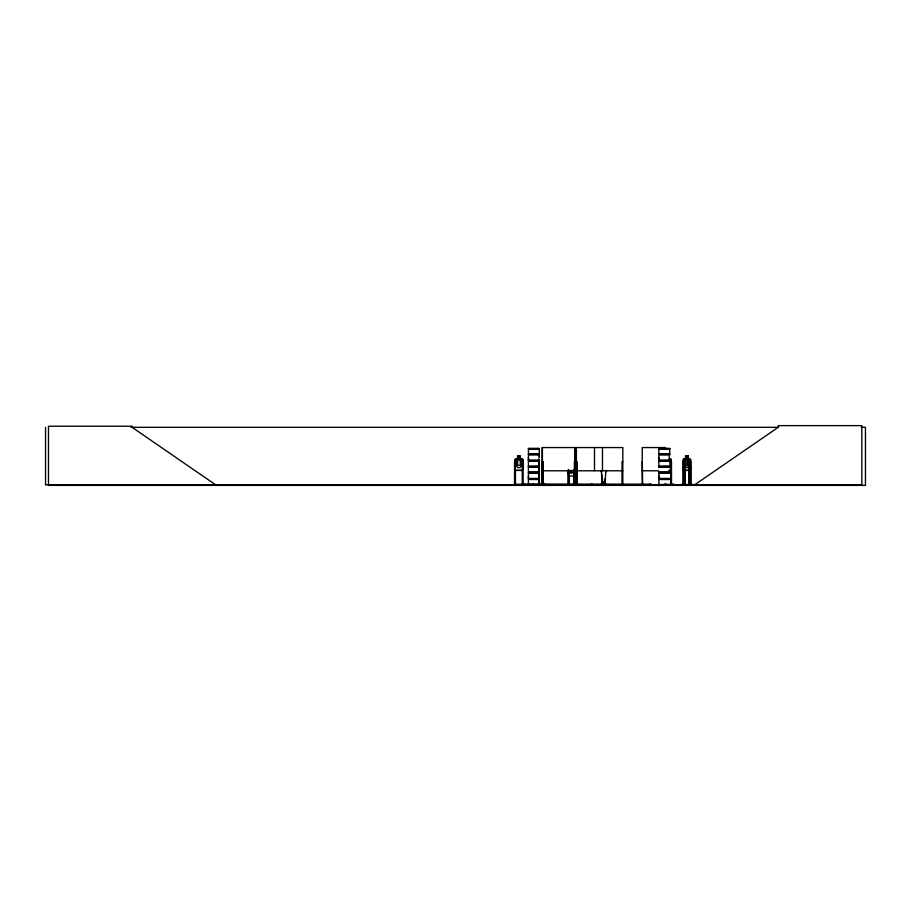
<?xml version="1.0" encoding="UTF-8"?>
<svg xmlns="http://www.w3.org/2000/svg" width="911" height="911" viewBox="0 0 911 911"><rect width="100%" height="100%" fill="white"/><g stroke="black" fill="none" stroke-linecap="round" stroke-linejoin="round"><path stroke-width="1.37" d="M539.289 478.434L528.437 478.434L528.448 475.77M539.289 460.169L528.437 460.169L528.448 457.504M539.278 454.84L539.278 457.504L539.289 454.84L528.437 454.84L528.437 460.169M669.733 478.434L658.869 478.434L658.881 475.77M669.733 460.169L658.869 460.169L658.881 457.504M604.471 482.75L604.665 479.015M603.959 482.147L603.469 481.851M528.403 484.868L528.437 479.505L539.289 479.505M538.765 469.484L539.164 459.918L538.515 458.916M573.475 475.997L574.237 473.151L573.531 475.997L568.68 475.997M680.95 484.447L693.214 484.447M539.039 484.823L539.096 459.964M539.312 484.447L539.164 484.037M545.495 484.811L528.357 484.686M565.116 484.811L578.553 484.436M538.8 484.823L539.096 461.672M662.081 484.811L674.539 484.823M569.352 471.898L569.99 472.16L570.73 470.304M576.253 484.766L576.287 484.037M573.144 470.85L572.131 473.139L570.218 473.139L569.204 470.85M669.118 467.582L670.154 465.293L669.186 456.058M684.97 458.916L684.4 484.88L684.639 468.493M684.48 459.975L685.004 459.007M682.908 484.88L682.863 459.93L683.728 458.916L686.142 458.916M517.607 456.149L520.272 456.149L520.272 459.007L521.707 459.964L521.707 465.293L520.272 467.582L517.607 467.582L516.184 465.293L516.184 459.964L517.607 459.007L517.516 456.058L520.375 456.058L520.375 458.916L522.219 458.916L523.221 459.918L523.221 467.594L522.242 470.429L515.535 470.429L514.658 467.594L514.658 459.93L515.569 458.916L517.516 458.916M514.749 459.975L515.615 459.007L522.185 459.007L523.13 459.964L523.13 484.88M686.131 459.007L685.266 459.964L685.266 465.293L686.131 467.582L687.725 467.582L688.591 465.293L687.725 456.149M606.157 484.857L600.953 484.88L601.271 484.196M604.733 484.652L605.348 484.868L601.795 484.732L602.399 484.857M601.818 484.196C601.021 480.735 601.955 486.747 602.33 484.504L601.784 484.401M604.71 484.88L605.861 484.88M605.314 484.857L605.473 482.989L605.656 484.504M603.731 482.42L603.879 481.999M694.569 484.88L778.199 427.327L778.199 425.631L861.817 425.631L861.817 484.88L45.55 484.88L45.55 427.327M545.552 484.88L528.448 484.504M529.701 484.823L545.552 484.401M604.984 484.652L604.346 484.868L605.12 484.846M658.881 484.504L674.493 484.447L658.835 484.868M131.047 427.327L778.632 427.327M861.18 427.327L865.45 427.327L865.45 485.369L48.488 485.369L48.488 426.234L132.118 426.234L132.118 427.327L215.736 484.88M665.463 447.563L642.244 447.563L642.209 484.88M528.426 448.406L539.301 448.406M658.858 448.406L669.744 448.406M528.448 448.941L539.278 448.941M658.881 448.941L669.722 448.941M528.357 454.133L539.369 454.133M658.79 454.133L669.801 454.133M528.357 454.464L539.369 454.464M658.79 454.464L669.801 454.464M669.733 454.84L658.869 454.84L658.869 460.169M688.135 458.916L688.135 456.058L685.482 456.058L685.562 459.007L684.252 459.964L684.252 465.293M685.562 456.149L688.044 456.149M687.577 456.627L686.006 456.627L686.006 457.584M669.118 458.916L670.587 458.916L671.316 459.918L671.259 484.88M687.794 458.916L689.832 458.916L690.754 459.918L690.663 484.88M669.118 459.007L670.564 459.007M683.728 459.007L689.798 459.007L690.754 459.918M689.581 459.918L688.978 458.916L689.581 459.918L689.502 484.834M528.357 460.545L539.369 460.545M658.79 460.545L669.801 460.545M528.357 460.875L539.369 460.875M658.79 460.875L669.801 460.875M539.289 461.251L528.437 461.251L528.437 466.386L539.278 466.25M669.733 461.251L658.869 461.251L658.869 466.386L669.722 466.25M523.13 461.672L522.345 461.672L522.254 484.88M542.136 461.672L543.172 461.672L543.241 484.88M576.378 461.672L577.164 461.672L577.255 484.88M622.817 461.672L622.031 461.672L621.985 484.88M642.244 461.672L642.676 484.88M682.851 461.672L683.694 461.672M684.4 461.672L685.106 461.672M539.301 466.398L528.323 466.534L539.301 466.614M669.744 466.398L658.767 466.534L669.744 466.614M539.301 466.865L528.426 466.887L528.448 472.023L539.289 472.023M658.858 466.887L669.744 466.853M528.448 467.195L539.278 467.195M658.881 467.195L669.722 467.195M682.897 467.594L683.705 470.429L689.855 470.429L690.72 467.594M515.615 470.338L522.185 470.338M669.118 470.338L670.496 470.338L671.248 467.582L670.542 470.429L669.118 470.429M683.728 470.338L689.798 470.338M542.136 470.782L575.24 470.782M576.378 470.782L622.817 470.782M642.244 470.782L658.63 470.782M658.869 472.023L669.733 472.023M528.357 472.399L539.369 472.399M658.79 472.399L669.801 472.399M528.357 472.729L539.369 472.729M658.79 472.729L669.801 472.729M539.289 473.094L528.437 473.094L528.437 478.434M669.733 473.094L658.869 473.094L658.869 478.434M528.357 478.799L539.369 478.799M658.79 478.799L669.801 478.799M528.357 479.129L539.369 479.129M658.79 479.129L669.801 479.129M669.733 479.505L658.869 479.505L658.869 484.652M514.521 484.037L515.478 484.037L515.478 484.88L515.387 461.672L514.601 461.672L514.521 484.88M522.254 484.037L651.012 484.162L651.012 484.88M671.555 484.037L670.621 484.037L670.633 484.88M684.332 484.037L685.174 484.037M688.989 484.037L690.868 484.037M515.478 484.276L522.254 484.276M604.802 484.413L599.985 484.88M622.953 484.811L622.908 484.037M523.666 484.823L523.711 484.162M523.347 484.823L523.221 484.037M689.183 484.823L689.069 484.037M542.421 484.823L542.409 447.563M604.802 484.618L604.653 483.604L604.881 484.857M571.448 470.304L572.21 472.16L572.814 471.898M568.737 475.997L568.043 470.6M665.725 484.834L665.895 484.037M684.958 470.429L684.412 467.582L684.878 470.429M602.399 482.75L602.069 476.533A1.936 1.936 0 0 1 601.761 474.198M690.868 484.88L690.789 461.672L689.946 461.672L689.98 484.88M690.561 484.037L690.549 484.88M690.071 461.672L690.071 484.88M689.821 484.88L689.764 461.672L689.058 461.672L689.001 484.88M689.32 459.964L689.422 484.88M688.101 456.058L688.044 459.007M687.862 456.058L687.805 459.007M687.441 456.627L687.441 457.584L686.416 457.584L686.416 456.627M686.142 456.058L686.199 459.007M685.106 468.493L685.163 484.88M684.924 484.037L684.924 484.88M684.867 461.672L684.73 484.88M683.774 484.88L683.774 484.037L682.76 484.037L682.76 484.88M683.569 461.672L683.649 484.88M683.455 484.037L683.466 484.88M683.091 484.037L683.068 484.88M671.544 484.88L671.475 461.672L670.701 461.672L670.838 484.88M671.179 459.964L671.179 467.582M671.168 484.037L671.134 484.88M670.906 461.672L671.031 484.88M665.964 484.276L665.964 484.88M665.679 484.037L665.588 484.88L665.417 484.037M665.326 484.037L665.258 484.88M665.11 484.037L665.121 484.88M650.511 484.162L650.511 484.88M649.315 484.162L649.315 484.88M622.817 484.88L622.817 447.563L576.378 447.563L576.469 484.88M622.122 484.037L622.122 484.88M604.323 484.196L604.323 481.657L602.991 481.657L603.002 484.196M602.478 447.563L602.478 470.782M597.958 484.88L594.336 484.88M594.496 447.563L594.496 470.782M592.309 484.162L592.309 484.88M591.114 484.162L591.114 484.88M577.073 484.037L577.073 484.88M575.456 484.88L575.456 461.672L574.408 461.672L574.34 484.88M575.183 461.672L575.183 484.88L575.24 447.563L542.136 447.563L542.102 484.88M574.966 447.563L574.875 484.88M574.716 484.88L574.693 461.672L574.556 484.88M574.237 469.86L574.237 484.88M573.896 475.326L573.987 484.88M573.679 469.86L573.828 484.88M573.611 484.037L573.611 484.88M568.976 475.326L569.045 484.88M568.76 469.86L568.828 484.88M568.555 484.037L568.635 484.88M568.418 469.86L568.362 484.88M568.213 469.86L568.213 484.88M568.145 484.037L568.145 484.88M544.231 484.162L544.231 484.88M543.024 484.88L542.956 461.672L542.831 484.88M542.694 461.672L542.557 484.88M542.341 461.672L542.341 484.88M538.663 484.037L538.64 484.88M538.538 484.037L538.469 484.88M538.333 484.037L538.264 484.88M533.63 484.276L533.63 484.88M533.561 484.037L533.527 484.88M533.356 484.037L533.413 484.88M533.094 484.037L533.22 484.88M532.935 484.037L533.003 484.88M532.719 484.037L532.787 484.88M524.907 484.162L524.907 484.88M522.436 484.037L522.515 484.88M514.692 484.037L514.692 484.88M606.544 470.52A2.904 2.904 0 0 1 605.701 472.581L605.098 483.764L602.194 483.764L601.59 472.581A2.904 2.904 0 0 1 600.748 470.52M689.525 467.582L688.921 470.429L689.581 467.594M539.301 448.599L528.426 448.611L528.448 453.769L539.289 453.769L539.289 448.622M669.744 448.611L658.858 448.611L658.881 453.769L669.733 453.769L669.733 448.622M519.794 456.627L518.086 456.627L518.086 457.584L519.794 457.584L519.794 456.627M520.272 459.964L517.607 459.964L517.607 465.293L520.272 465.293L520.272 459.964M687.725 459.964L686.131 459.964L686.131 465.293L687.725 465.293L687.725 459.964"/></g></svg>
